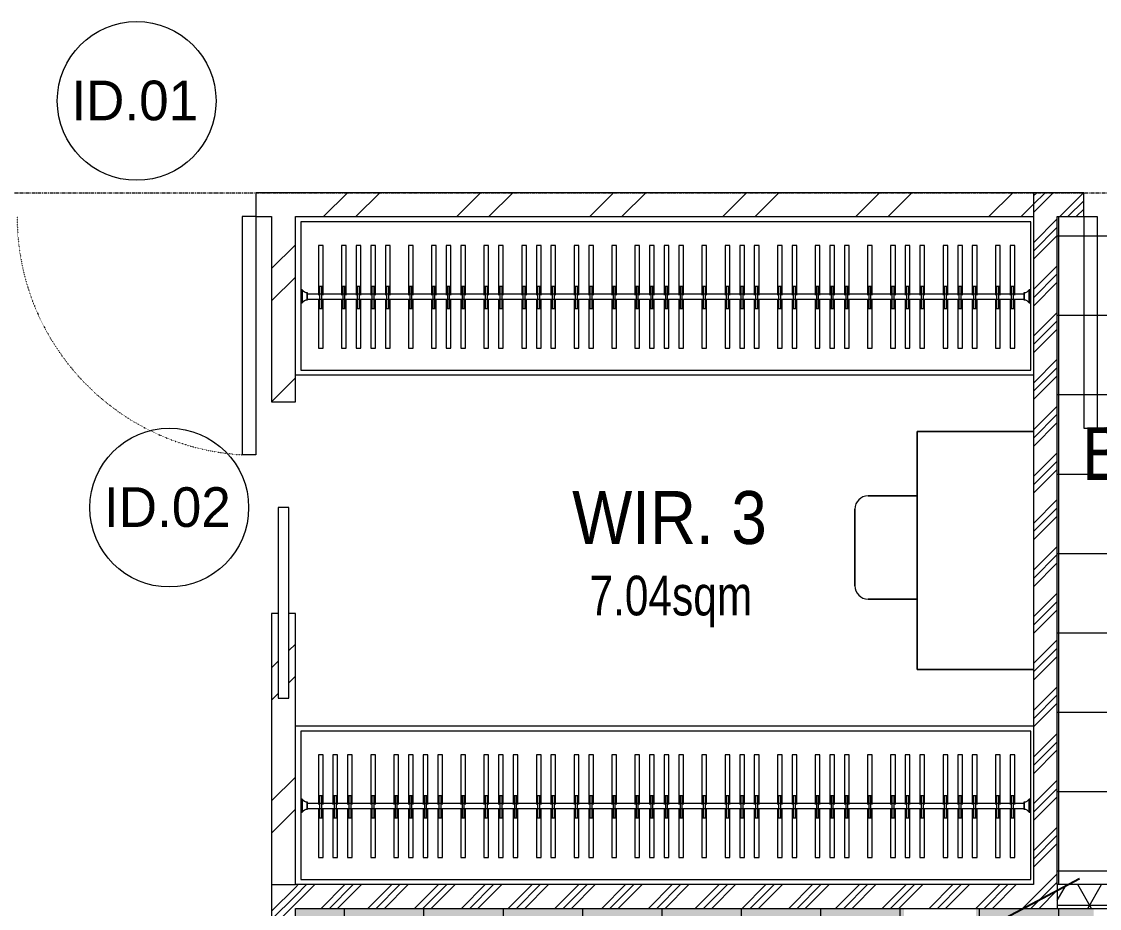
# Model space of a CAD drawing. Header units: millimetres. Extents: x -1971 to 39113, y -25802 to 13528.
# Drawn here: x 23679 to 27753, y -3442 to -90 of the extents above; entities that cross this region are included whole.
import ezdxf

# ---------------------------------------------------------------- set-up
doc = ezdxf.new("R2010")
doc.units = ezdxf.units.MM
doc.linetypes.add('Grid Line', pattern=[22.225, 12.7, -3.175, 3.175, -3.175])
doc.linetypes.add('T-swing', pattern=[1.2, 0, -0.6, 0, -0.6])
for name, color, linetype, lineweight in [('A-AREA-IDEN', 2, 'Continuous', 25), ('A-AREA-PATT', 32, 'Continuous', 9), ('A-DETL-GENF', 92, 'Continuous', 9), ('A-DOOR', 31, 'Continuous', 9), ('A-DOOR-IDEN', 31, 'Continuous', 9), ('A-WALL', 113, 'Continuous', 18), ('A-WALL-PATT', 111, 'Continuous', 18), ('G Furniture_dwg', 8, 'Continuous', 9), ('S-GRID', 1, 'Continuous', 9), ('图层 01', 18, 'Continuous', 9)]:
    doc.layers.add(name, color=color, linetype=linetype, lineweight=lineweight)
doc.layers.add('ID_CAMERA_VIEWS', color=7, linetype='Continuous', lineweight=25, true_color=0xb86b1b)
doc.styles.add('Avenir Heavy', font='', dxfattribs={"width": 0.9, "height": 200})
doc.styles.add('Avenir Light', font='', dxfattribs={"height": 150})
doc.styles.add('Avenir Medium', font='', dxfattribs={"width": 0.8, "height": 150})
doc.styles.get('Avenir Heavy').set_extended_font_data('Avenir Heavy')
doc.styles.get('Avenir Light').set_extended_font_data('Avenir Light')
doc.styles.get('Avenir Medium').set_extended_font_data('Avenir Medium')
pattern_1 = [(45, (0, 0), (-88.38835, 88.38835), []), (45, (31.25, 0), (0, 176.7767), []), (45, (-31.25, 0), (0, 176.7767), [])]
pattern_2 = [(45, (0, 0), (-251.447, 251.447), []), (45, (0, 381), (-251.447, 251.447), [])]
pattern_3 = [(0, (0, 0), (0, 300), []), (90, (0, 0), (-300, 2e-14), [])]

# ---------------------------------------------------------------- blocks, each defined once
blk = doc.blocks.new('M_Single-Flush - 800 x 2400mm In-1526123-Ground Floor')
at = {"layer": 'A-DOOR'}
for p, q in [((349, 45), (349, 845.1)), ((400, 845.1), (349, 845.1)), ((400, 45), (400, 845.1)), ((400, 45), (349, 45))]:
    blk.add_line(p, q, dxfattribs=at)
at = {"layer": 'A-DOOR', "linetype": 'T-swing'}
blk.add_arc((400, 45), 801.7, 93.6474, 180, dxfattribs=at)
blk = doc.blocks.new('M_Single-Flush - 900 x 2400mm In-1156846-Ground Floor')
at = {"layer": 'A-DOOR'}
for p, q in [((399, -45), (399, -945.2)), ((450, -45), (399, -45)), ((450, -45), (450, -945.2)), ((450, -945.2), (399, -945.2))]:
    blk.add_line(p, q, dxfattribs=at)
at = {"layer": 'A-DOOR', "linetype": 'T-swing'}
blk.add_arc((450, -45), 901.7, 180, 266.7576, dxfattribs=at)
blk = doc.blocks.new('单扇推拉门 - 墙中1 - 800 x 2400mm-2111488-Ground Floor')
at = {"layer": 'A-DOOR'}
for p, q in [((785, 20), (65, 20)), ((65, 20), (65, -20)), ((785, -20), (785, 20)), ((65, -20), (785, -20))]:
    blk.add_line(p, q, dxfattribs=at)
blk = doc.blocks.new('G Furniture_dwg_G Furniture_dwg_G Furniture_dwg_A$C24FE3AAA-1786718-Ground Floor-2220978-Ground Floor-2332968-Ground Floor')
at = {"layer": '图层 01', "color": 8}
for p, q in [((0, 51.6), (17.7, 51.6)), ((4.8, 51.6), (4.8, -33.6)), ((11.8, 51.6), (11.8, -33.6)), ((0, -33.6), (17.7, -33.6))]:
    blk.add_line(p, q, dxfattribs=at)
at = {"layer": '图层 01', "color": 8, "flags": 128}
for points in [[(17.7, 18), (17.7, 199.7), (0, 199.7), (0, 18)], [(0, 0), (0, -188.4), (17.7, -188.4), (17.7, 0)]]:
    blk.add_lwpolyline(points, dxfattribs=at)
blk = doc.blocks.new('G Furniture_dwg_G Furniture_dwg-1631897-Ground Floor-2332981-Ground Floor')
at = {"layer": 'G Furniture_dwg'}
for p, q in [((62997.9, 19978.6), (65707.9, 19978.6)), ((62997.9, 19958.6), (65707.9, 19958.6)), ((65742.9, 19670.5), (62952.9, 19670.5)), ((62952.9, 18345.5), (65742.9, 18345.5)), ((62997.9, 18053.6), (65707.9, 18053.6)), ((62997.9, 18033.6), (65707.9, 18033.6))]:
    blk.add_line(p, q, dxfattribs=at)
at = {"layer": 'G Furniture_dwg', "flags": 128}
for points in [[(65732.9, 19690.5), (65732.9, 20250.5), (62972.9, 20250.5), (62972.9, 19690.5)], [(62972.9, 19993.9), (62978.9, 19993.9), (62978.9, 19943.9), (62972.9, 19943.9), (62978.9, 19943.9), (62978.9, 19993.9)], [(62997.9, 19982.9), (62997.9, 19954.9)], [(65707.9, 19982.9), (65707.9, 19954.9)], [(65732.9, 19993.9), (65726.9, 19993.9), (65726.9, 19943.9), (65732.9, 19943.9), (65726.9, 19943.9), (65726.9, 19993.9)], [(65732.9, 17765.5), (65732.9, 18325.5), (62972.9, 18325.5), (62972.9, 17765.5)], [(62972.9, 18068.9), (62978.9, 18068.9), (62978.9, 18018.9), (62972.9, 18018.9), (62978.9, 18018.9), (62978.9, 18068.9)], [(62997.9, 18057.9), (62997.9, 18029.9)], [(65707.9, 18057.9), (65707.9, 18029.9)], [(65732.9, 18068.9), (65726.9, 18068.9), (65726.9, 18018.9), (65732.9, 18018.9), (65726.9, 18018.9), (65726.9, 18068.9)]]:
    blk.add_lwpolyline(points, close=True, dxfattribs=at)
for points in [[(65742.9, 18558), (65302.9, 18558), (65302.9, 19458), (65742.9, 19458), (65302.9, 19458), (65302.9, 18558), (65742.9, 18558), (65302.9, 18558), (65302.9, 19458), (65742.9, 19458)], [(65117.9, 19214.8), (65302.9, 19214.8), (65117.9, 19214.8), (65302.9, 19214.8)], [(65067.9, 18874.8), (65067.9, 19164.8), (65067.9, 18874.8), (65067.9, 19164.8)], [(65117.9, 18824.8), (65302.9, 18824.8), (65117.9, 18824.8), (65302.9, 18824.8)]]:
    blk.add_lwpolyline(points, dxfattribs=at)
at = {"layer": 'G Furniture_dwg'}
for centre, radius, start, end in [((62997.9, 20004.9), 21.9, 209.9156, 269.9473), ((65707.8, 20004.9), 21.9, 270.0527, 330.0844), ((62997.9, 19933), 21.9, 90.0527, 150.0844), ((62997.9, 19933), 21.9, 90.0527, 150.0844), ((65707.8, 19933), 21.9, 29.9156, 89.9473), ((65707.8, 19933), 21.9, 29.9156, 89.9473), ((65117.9, 19164.8), 50, 90, 180), ((65117.9, 19164.8), 50, 90, 180), ((65117.9, 19164.8), 50, 90, 180), ((65117.9, 18874.8), 50, 180, 270), ((65117.9, 18874.8), 50, 180, 270), ((65117.9, 18874.8), 50, 180, 270), ((62997.9, 18079.9), 21.9, 209.9156, 269.9473), ((65707.8, 18079.9), 21.9, 270.0527, 330.0844), ((62997.9, 18008), 21.9, 90.0527, 150.0844), ((62997.9, 18008), 21.9, 90.0527, 150.0844), ((65707.8, 18008), 21.9, 29.9156, 89.9473), ((65707.8, 18008), 21.9, 29.9156, 89.9473)]:
    blk.add_arc(centre, radius, start, end, dxfattribs=at)
at = {"rotation": 180}
for p in [(63057.4, 19972.8), (63144.7, 19972.8), (63200, 19972.8), (63255.4, 19972.8), (63310.7, 19972.8), (63398, 19972.8), (63485.4, 19972.8), (63540.7, 19972.8), (63596, 19972.8), (63683.4, 19972.8), (63738.7, 19972.8), (63826, 19972.8), (63881.4, 19972.8), (63936.7, 19972.8), (64024, 19972.8), (64079.4, 19972.8), (64166.7, 19972.8), (64254, 19972.8), (64309.4, 19972.8), (64364.7, 19972.8), (64420.1, 19972.8), (64507.4, 19972.8), (64594.7, 19972.8), (64650.1, 19972.8), (64705.4, 19972.8), (64792.7, 19972.8), (64848.1, 19972.8), (64935.4, 19972.8), (64990.7, 19972.8), (65046.1, 19972.8), (65133.4, 19972.8), (65220.7, 19972.8), (65276.1, 19972.8), (65331.4, 19972.8), (65418.7, 19972.8), (65474.1, 19972.8), (65529.4, 19972.8), (65616.7, 19972.8), (65672.1, 19972.8), (63057.4, 18047.8), (63112.7, 18047.8), (63168, 18047.8), (63255.4, 18047.8), (63342.7, 18047.8), (63398, 18047.8), (63453.4, 18047.8), (63508.7, 18047.8), (63596, 18047.8), (63683.4, 18047.8), (63738.7, 18047.8), (63794.1, 18047.8), (63881.4, 18047.8), (63936.7, 18047.8), (64024, 18047.8), (64079.4, 18047.8), (64166.7, 18047.8), (64254, 18047.8), (64309.4, 18047.8), (64364.7, 18047.8), (64420.1, 18047.8), (64507.4, 18047.8), (64594.7, 18047.8), (64650.1, 18047.8), (64705.4, 18047.8), (64792.7, 18047.8), (64848.1, 18047.8), (64935.4, 18047.8), (64990.7, 18047.8), (65046.1, 18047.8), (65133.4, 18047.8), (65220.7, 18047.8), (65276.1, 18047.8), (65331.4, 18047.8), (65418.7, 18047.8), (65474.1, 18047.8), (65529.4, 18047.8), (65616.7, 18047.8), (65672.1, 18047.8)]:
    blk.add_blockref('G Furniture_dwg_G Furniture_dwg_G Furniture_dwg_A$C24FE3AAA-1786718-Ground Floor-2220978-Ground Floor-2332968-Ground Floor', p, dxfattribs=at)
blk = doc.blocks.new('G Furniture_dwg-1631897-Ground Floor')
blk.add_blockref('G Furniture_dwg_G Furniture_dwg-1631897-Ground Floor-2332981-Ground Floor', (-38238.8, -21097.2))
blk = doc.blocks.new('Annotation - Tag Door - Annotation - Tag Door-163460-Ground Floor')
at = {"layer": 'A-DOOR-IDEN'}
blk.add_circle((0, 0), 3, dxfattribs=at)

msp = doc.modelspace()

# ---------------------------------------------------------------- hatches: boundary and pattern name
at = {"layer": 'A-AREA-PATT'}
h = msp.add_hatch(dxfattribs=at)
h.set_pattern_fill('FP_10', color=8, style=0, pattern_type=2)
h.set_pattern_definition(pattern_3)
h.paths.add_polyline_path([(28785.887, -3351.636), (29934.04, -3351.636), (29934.04, -826.636), (27974.04, -826.636), (27974.04, -781.636), (27694.04, -781.636), (27694.04, -826.636), (27594.04, -826.636), (27594.04, -3351.636), (28566.242, -3351.636)])
h = msp.add_hatch(dxfattribs=at)
h.set_pattern_fill('FP_10', color=8, style=0, pattern_type=2)
h.set_pattern_definition(pattern_3)
h.paths.add_polyline_path([(27549.04, -5091.636), (29934.04, -5091.636), (29934.04, -3441.636), (24714.04, -3441.636), (24714.04, -4201.636), (24669.04, -4201.636), (24669.04, -5001.636), (24714.04, -5001.636), (24714.04, -5091.636), (26222.854, -5091.636)])
at = {"layer": 'A-DETL-GENF'}
h = msp.add_hatch(color=7, dxfattribs=at)
h.paths.add_polyline_path([(29259.794, -5091.636), (29934.04, -5091.636), (29934.04, -3441.636), (29084.04, -3441.636), (29084.04, -5091.636)])
h.paths.add_polyline_path([(27501.069, -4106.528), (27524.561, -4105.388), (27549.04, -4098.253), (27594.04, -4070.539), (27628.963, -4037.79), (27658.08, -3995.4), (27680.359, -3933.432), (27695.028, -3869.235), (27701.875, -3803.74), (27713.432, -3726.79), (27726.496, -3613.418), (27724.553, -3577.16), (27727.848, -3566.457), (27731.928, -3441.636), (27286.152, -3441.636), (27290.231, -3566.457), (27293.527, -3577.16), (27291.584, -3613.418), (27323.051, -3869.235), (27337.721, -3933.432), (27360, -3995.4), (27394.186, -4041.77), (27436.483, -4080.881), (27456.01, -4093.991), (27477.869, -4102.671)])
h.paths.add_polyline_path([(27014.04, -3941.636), (27014.04, -3441.636), (24714.04, -3441.636), (24714.04, -3941.636), (26222.854, -3941.636)])
h.paths.add_polyline_path([(27832.925, -3351.636), (28259.553, -3350.667), (28263.165, -3348.416), (28265.013, -3346.127), (28266.469, -3337.617), (28262.848, -3226.816), (28259.553, -3216.113), (28261.496, -3179.855), (28230.028, -2924.038), (28215.359, -2859.841), (28193.08, -2797.872), (28158.893, -2751.503), (28114.594, -2711.047), (28097.069, -2699.282), (28075.21, -2690.602), (28052.01, -2686.745), (28028.518, -2687.884), (28005.8, -2693.97), (27961.629, -2720.305), (27924.116, -2755.483), (27895, -2797.872), (27872.721, -2859.841), (27858.051, -2924.038), (27851.205, -2989.533), (27839.647, -3066.483), (27826.584, -3179.855), (27828.527, -3216.113), (27825.231, -3226.816), (27821.855, -3343.447), (27825.231, -3348.651), (27828.527, -3350.491)])
h.paths.add_polyline_path([(29484.04, -2351.636), (29934.04, -2351.636), (29934.04, -826.636), (29484.04, -826.636), (29484.04, -1276.636)])
at = {"layer": 'A-WALL-PATT', "lineweight": 9}
h = msp.add_hatch(dxfattribs=at)
h.set_pattern_fill('FP_2', color=256, style=0, pattern_type=2)
h.set_pattern_definition(pattern_2)
h.paths.add_polyline_path([(24564.04, -826.636), (24624.04, -826.636), (24624.04, -736.636), (24564.04, -736.636)])
h.paths.add_polyline_path([(23659.821, -826.636), (23664.04, -826.636), (23664.04, -736.636), (23054.04, -736.636), (23054.04, -826.636)])
h.paths.add_polyline_path([(20634.04, -826.636), (22954.04, -826.636), (22954.04, -736.636), (20334.04, -736.636), (20334.04, -826.636), (20453.242, -826.636)])
h.paths.add_polyline_path([(19014.325, -826.636), (19234.04, -826.636), (19234.04, -736.636), (18844.04, -736.636), (18844.04, -826.636), (18854.135, -826.636)])
h = msp.add_hatch(dxfattribs=at)
h.set_pattern_fill('FP_2', color=256, style=0, pattern_type=2)
h.set_pattern_definition(pattern_2)
h.paths.add_polyline_path([(24714.04, -3351.636), (24714.04, -2326.636), (24689.04, -2326.636), (24689.04, -2646.636), (24649.04, -2646.636), (24649.04, -2326.636), (24624.04, -2326.636), (24624.04, -3351.636)])
h.paths.add_polyline_path([(24714.04, -1526.636), (24714.04, -736.636), (24624.04, -736.636), (24624.04, -1526.636)])
h = msp.add_hatch(dxfattribs=at)
h.set_pattern_fill('FP_2', color=256, style=0, pattern_type=2)
h.set_pattern_definition(pattern_2)
h.paths.add_polyline_path([(27504.04, -826.636), (27504.04, -736.636), (24714.04, -736.636), (24714.04, -826.636), (26785.989, -826.636)])
h = msp.add_hatch(dxfattribs=at)
h.set_pattern_fill('FP_1', color=256, style=0, pattern_type=2)
h.set_pattern_definition(pattern_1)
h.paths.add_polyline_path([(29934.04, -826.636), (29934.04, -736.636), (28494.04, -736.636), (28494.04, -826.636), (29484.04, -826.636)])
h.paths.add_polyline_path([(27694.04, -826.636), (27694.04, -736.636), (27504.04, -736.636), (27504.04, -826.636), (27594.04, -826.636)])
h = msp.add_hatch(dxfattribs=at)
h.set_pattern_fill('FP_1', color=256, style=0, pattern_type=2)
h.set_pattern_definition(pattern_1)
h.paths.add_polyline_path([(27594.04, -3351.636), (27594.04, -826.636), (27504.04, -826.636), (27504.37, -3351.636)])
h = msp.add_hatch(dxfattribs=at)
h.set_pattern_fill('FP_1', color=256, style=0, pattern_type=2)
h.set_pattern_definition(pattern_1)
h.paths.add_polyline_path([(24714.04, -5091.636), (24714.04, -5001.636), (24624.04, -5001.636), (24624.04, -5091.636)])
h.paths.add_polyline_path([(24714.04, -4201.636), (24714.04, -3351.636), (24624.04, -3351.636), (24624.04, -4201.636)])
h = msp.add_hatch(dxfattribs=at)
h.set_pattern_fill('FP_1', color=256, style=0, pattern_type=2)
h.set_pattern_definition(pattern_1)
h.paths.add_polyline_path([(27504.37, -3441.636), (27594.04, -3441.636), (27594.04, -3351.636), (24714.04, -3351.636), (24714.04, -3441.636), (27290.231, -3441.636)])
h = msp.add_hatch(dxfattribs=at)
h.set_pattern_fill('FP_5', color=256, style=0, pattern_type=2)
h.set_pattern_definition([(0, (0, 0), (0, 114.3), []), (60, (0, 0), (-98.9867, 57.15), []), (120, (0, 0), (-98.9867, -57.15), [])])
h.paths.add_polyline_path([(29934.04, -3441.636), (29934.04, -3351.636), (27594.04, -3351.636), (27594.04, -3441.636), (29930.942, -3441.636)])

# ---------------------------------------------------------------- linework, layer by layer
at = {"layer": 'A-WALL'}
for p, q in [((24564.04, -736.636), (24564.04, -826.636)), ((27694.04, -736.636), (24564.04, -736.636)), ((27694.04, -826.636), (27694.04, -736.636)), ((24564.04, -826.636), (24624.04, -826.636)), ((24624.04, -826.636), (24624.04, -1526.636)), ((24714.04, -1526.636), (24714.04, -826.636)), ((24714.04, -826.636), (27504.04, -826.636)), ((27504.04, -826.636), (27504.04, -3351.636)), ((27594.04, -826.636), (27694.04, -826.636)), ((27594.04, -3351.636), (27594.04, -826.636)), ((24624.04, -1526.636), (24714.04, -1526.636)), ((24624.04, -2326.636), (24624.04, -4201.636)), ((24649.04, -2326.636), (24624.04, -2326.636)), ((24714.04, -2326.636), (24689.04, -2326.636)), ((24714.04, -3351.636), (24714.04, -2326.636)), ((27504.04, -3351.636), (24714.04, -3351.636)), ((29934.04, -3351.636), (27594.04, -3351.636)), ((24714.04, -4201.636), (24714.04, -3441.636)), ((24714.04, -3441.636), (29934.04, -3441.636))]:
    msp.add_line(p, q, dxfattribs=at)
at = {"layer": 'A-WALL', "lineweight": 9}
for p, q in [((27504.04, -736.636), (27504.04, -826.636)), ((24624.04, -3351.636), (24714.04, -3351.636)), ((27594.04, -3351.636), (27594.04, -3441.636))]:
    msp.add_line(p, q, dxfattribs=at)
at = {"layer": 'ID_CAMERA_VIEWS'}
msp.add_lwpolyline([(27807.007, -4807.132), (26000, -4220), (27677.6, -3328.004)], dxfattribs=at)
at = {"layer": 'S-GRID', "linetype": 'Grid Line'}
msp.add_line((-1062.147, -736.636), (38143.478, -736.636), dxfattribs=at)

# ---------------------------------------------------------------- block references
at = {"layer": 'A-DOOR'}
msp.add_blockref('M_Single-Flush - 900 x 2400mm In-1156846-Ground Floor', (24114.04, -781.636), dxfattribs=at)
for name, p, rotation in [('M_Single-Flush - 800 x 2400mm In-1526123-Ground Floor', (28094.04, -781.636), 180), ('单扇推拉门 - 墙中1 - 800 x 2400mm-2111488-Ground Floor', (24669.04, -1861.636), 269.9999999999999)]:
    msp.add_blockref(name, p, dxfattribs=dict(at, rotation=rotation))
at = {"layer": 'A-DOOR-IDEN', "xscale": 99.99999999999993, "yscale": 99.99999999999993, "zscale": 99.99999999999993}
for p in [(24114.04, -389.717), (24237.447, -1926.636)]:
    msp.add_blockref('Annotation - Tag Door - Annotation - Tag Door-163460-Ground Floor', p, dxfattribs=at)
at = {"layer": 'G Furniture_dwg'}
msp.add_blockref('G Furniture_dwg-1631897-Ground Floor', (0, 0), dxfattribs=at)

# ---------------------------------------------------------------- texts
at = {"layer": 'A-AREA-IDEN', "lineweight": 9, "attachment_point": 1}
for s, insert, char_height, width, style in [('BATHROOM 2', (27687.753, -1622.87), 200, 2114.04994, 'Avenir Heavy'), ('WIR. 3', (25760.39, -1864.225), 200, 952.40475, 'Avenir Heavy'), ('7.04sqm', (25825.59, -2184.062), 150, 795.274, 'Avenir Medium')]:
    msp.add_mtext(s, dxfattribs=dict(at, insert=insert, char_height=char_height, width=width, style=style))
at = {"layer": 'A-DOOR-IDEN', "char_height": 150, "width": 593.24875, "attachment_point": 1, "style": 'Avenir Light'}
for s, insert in [('ID.01', (23867.162, -312.813)), ('ID.02', (23990.57, -1849.732))]:
    msp.add_mtext(s, dxfattribs=dict(at, insert=insert))

doc.saveas('drawing.dxf')
